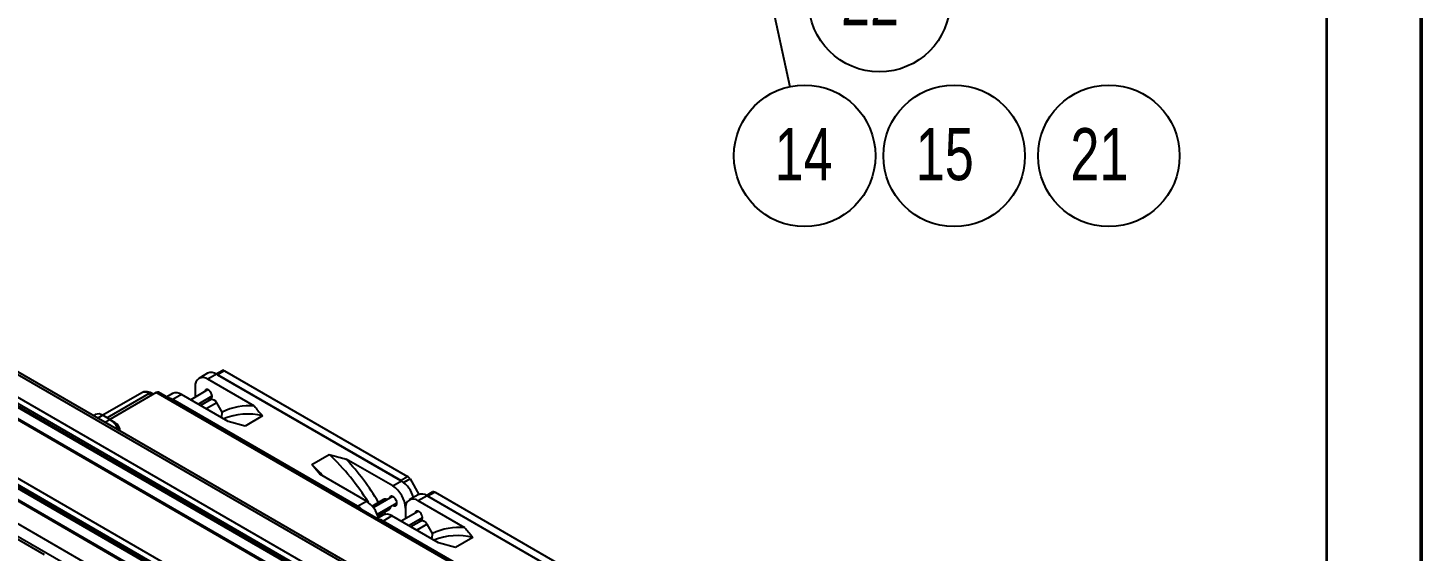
# Model space of a CAD drawing. Header units: millimetres. Extents: x 0 to 279, y 0 to 216.
# Drawn here: x 185.8 to 279.4, y 108.6 to 143.8 of the extents above; entities that cross this region are included whole.
import ezdxf

# ---------------------------------------------------------------- set-up
doc = ezdxf.new("R2010")
doc.units = ezdxf.units.MM
doc.layers.add('DIM', color=1, linetype='Continuous')
doc.layers.add('PAGE_BORDER', color=7, linetype='Continuous')
doc.styles.add('SLDTEXTSTYLE0', font='TXT', dxfattribs={"width": 0.75})
doc.dimstyles.new('SLDDIMSTYLE0', dxfattribs={"dimtxt": 0.18, "dimasz": 3.302, "dimexe": 0, "dimexo": 0.0625, "dimgap": 0, "dimtad": 0, "dimtih": 1, "dimtoh": 1, "dimdec": 0, "dimrnd": 1e-09, "dimzin": 0, "dimdsep": 46, "dimtxsty": 'Standard', "dimsah": 1, "dimcen": 0.09, "dimadec": 0, "dimazin": 0, "dimtfac": 3.302, "dimtdec": 0, "dimtofl": 0, "dimtmove": 0, "dimatfit": 3, "dimfxl": 0, "dimfrac": 2, "dimtolj": 1, "dimtzin": 0, "dimarcsym": 0})

# ---------------------------------------------------------------- blocks, each defined once
blk = doc.blocks.new('SW_NOTE_5')
at = {"layer": 'DIM', "color": 0}
blk.add_circle((2.586, 2.648), 4.755, dxfattribs=at)
at = {"layer": 'DIM', "color": 0, "insert": (0, 4.512), "char_height": 3.5, "attachment_point": 1, "style": 'SLDTEXTSTYLE0'}
blk.add_mtext('15', dxfattribs=at)
blk = doc.blocks.new('SW_NOTE_6')
at = {"layer": 'DIM', "color": 0}
blk.add_circle((2.586, 2.648), 4.755, dxfattribs=at)
at = {"layer": 'DIM', "color": 0, "insert": (0, 4.512), "char_height": 3.5, "attachment_point": 1, "style": 'SLDTEXTSTYLE0'}
blk.add_mtext('21', dxfattribs=at)
blk = doc.blocks.new('SW_NOTE_14')
at = {"layer": 'DIM', "color": 0}
blk.add_circle((1.003, -4.648), 4.755, dxfattribs=at)
at = {"layer": 'DIM', "color": 0, "insert": (0.933, -2.785), "char_height": 3.5, "attachment_point": 2, "style": 'SLDTEXTSTYLE0'}
blk.add_mtext('14', dxfattribs=at)
blk = doc.blocks.new('SW_NOTE_18')
at = {"layer": 'DIM', "color": 0}
blk.add_circle((0.652, -4.71), 4.755, dxfattribs=at)
at = {"layer": 'DIM', "color": 0, "insert": (-1.934, -2.847), "char_height": 3.5, "attachment_point": 1, "style": 'SLDTEXTSTYLE0'}
blk.add_mtext('22', dxfattribs=at)

msp = doc.modelspace()

# ---------------------------------------------------------------- linework, layer by layer
at = {"color": 7, "linetype": 'Continuous', "lineweight": 50}
msp.add_line((279.4, 0), (279.4, 215.9), dxfattribs=at)
at = {"color": 8, "linetype": 'Continuous', "lineweight": 25}
for p, q in [((256.58, 79.166), (143.682, 144.341)), ((255.414, 78.315), (142.362, 143.579)), ((255.313, 77.947), (142.177, 143.258)), ((255.331, 77.776), (142.177, 143.098)), ((193.907, 119.179), (191.079, 117.547)), ((194.083, 119.077), (193.907, 119.179)), ((198.446, 118.563), (197.747, 118.159)), ((190.784, 117.717), (190.447, 117.523)), ((190.919, 117.25), (191.255, 117.445)), ((211.441, 113.44), (211.024, 113.199)), ((210.068, 111.411), (209.278, 110.955)), ((212.589, 110.399), (211.89, 109.995))]:
    msp.add_line(p, q, dxfattribs=at)
at = {"color": 7, "linetype": 'Continuous', "lineweight": 25}
for p, q in [((256.711, 79.269), (143.946, 144.367)), ((258.886, 74.779), (141.035, 142.813)), ((259.017, 74.792), (141.166, 142.826)), ((142.231, 142.978), (255.41, 77.642)), ((255.314, 72.503), (137.463, 140.537)), ((255.499, 72.823), (137.648, 140.857)), ((254.172, 72.057), (136.321, 140.091)), ((254.303, 72.07), (136.452, 140.104)), ((255.314, 72.343), (137.463, 140.377)), ((137.517, 140.257), (255.368, 72.223)), ((252.479, 70.648), (134.628, 138.682)), ((252.852, 71.295), (135.001, 139.329)), ((197.836, 120.539), (197.246, 120.199)), ((198.444, 120.479), (197.855, 120.139)), ((200.988, 118.33), (197.855, 120.139)), ((198.408, 120.499), (198.811, 120.731)), ((210.866, 113.308), (198.444, 120.479)), ((198.978, 120.715), (198.506, 120.443)), ((198.506, 120.443), (210.803, 113.344)), ((198.978, 120.715), (211.275, 113.616)), ((193.407, 119.229), (190.786, 117.716)), ((194.378, 119.247), (191.255, 117.445)), ((194.181, 119.134), (194.073, 119.196)), ((222.662, 102.919), (194.378, 119.247)), ((222.829, 102.936), (194.545, 119.264)), ((195.479, 119.178), (195.086, 118.951)), ((196.087, 119.118), (195.498, 118.778)), ((199.22, 117.309), (196.087, 119.118)), ((197.838, 119.424), (196.697, 118.766)), ((196.994, 119.642), (196.994, 118.937)), ((197.197, 118.477), (198.131, 119.016)), ((197.685, 119.367), (197.683, 119.334)), ((198.07, 118.981), (198.111, 118.951)), ((207.919, 111.607), (195.498, 118.778)), ((198.063, 118.784), (197.364, 118.381)), ((197.899, 118.838), (197.862, 118.861)), ((198.807, 117.938), (198.446, 118.563)), ((190.284, 117.766), (190.154, 117.692)), ((191.255, 117.445), (190.784, 117.717)), ((191.255, 117.445), (191.609, 117.24)), ((198.807, 117.938), (198.75, 117.581)), ((200.353, 116.996), (199.22, 117.309)), ((201.531, 117.676), (200.353, 116.996)), ((204.832, 114.41), (206.01, 115.09)), ((205.376, 113.756), (204.832, 114.41)), ((210.276, 112.968), (207.143, 114.776)), ((208.509, 111.947), (205.376, 113.756)), ((210.803, 113.344), (211.275, 113.616)), ((211.441, 113.44), (212.04, 112.404)), ((210.276, 112.968), (210.866, 113.308)), ((211.978, 112.375), (211.389, 112.035)), ((212.55, 112.335), (212.953, 112.567)), ((213.12, 112.551), (212.648, 112.279)), ((213.12, 112.551), (225.417, 105.452)), ((186.863, 108.347), (180.911, 111.783)), ((207.919, 111.607), (208.509, 111.947)), ((208.894, 111.619), (209.685, 112.075)), ((210.26, 112.253), (208.979, 111.514)), ((209.229, 111.081), (210.552, 111.845)), ((210.106, 112.196), (210.104, 112.164)), ((210.32, 111.667), (210.285, 111.689)), ((210.491, 111.81), (210.533, 111.779)), ((211.137, 111.478), (211.137, 110.773)), ((212.586, 112.315), (211.997, 111.974)), ((215.13, 110.166), (211.997, 111.974)), ((225.008, 105.144), (212.586, 112.315)), ((212.648, 112.279), (224.945, 105.18)), ((209.621, 111.014), (209.228, 110.787)), ((209.707, 111.203), (209.269, 110.95)), ((210.229, 110.954), (209.64, 110.614)), ((222.061, 103.443), (209.64, 110.614)), ((209.707, 111.203), (210.068, 111.411)), ((209.707, 111.203), (209.781, 111.067)), ((213.362, 109.145), (210.229, 110.954)), ((211.98, 111.26), (210.84, 110.602)), ((211.34, 110.313), (212.273, 110.852)), ((212.205, 110.62), (211.506, 110.217)), ((211.827, 111.203), (211.825, 111.17)), ((212.041, 110.673), (212.004, 110.697)), ((212.212, 110.817), (212.253, 110.787)), ((212.95, 109.774), (212.589, 110.399)), ((212.95, 109.774), (212.892, 109.417)), ((214.495, 108.832), (213.362, 109.145)), ((215.673, 109.512), (214.495, 108.832))]:
    msp.add_line(p, q, dxfattribs=at)
at = {"color": 7, "linetype": 'Continuous', "lineweight": 25, "flags": 128}
for points in [[(197.647, 119.314), (197.649, 119.323), (197.654, 119.34)], [(195.498, 118.778), (195.33, 118.856), (195.194, 118.889)], [(198.063, 118.784), (198.151, 118.801), (198.255, 118.765), (198.358, 118.682), (198.446, 118.563)], [(208.223, 111.367), (208.087, 111.491), (207.919, 111.607)], [(210.068, 112.143), (210.07, 112.153), (210.075, 112.169)], [(209.64, 110.614), (209.472, 110.692), (209.336, 110.725)], [(211.789, 111.15), (211.791, 111.159), (211.796, 111.176)], [(212.205, 110.62), (212.293, 110.637), (212.397, 110.601), (212.501, 110.518), (212.589, 110.399)]]:
    msp.add_lwpolyline(points, dxfattribs=at)
at = {"color": 7, "linetype": 'Continuous', "lineweight": 25}
for centre, radius, start, end in [((197.519, 119.727), 0.531, 50.79671, 189.21404), ((198.088, 119.981), 0.612, 54.38242, 114.30712), ((198.88, 120.579), 0.168, 54.38183, 114.31395), ((194.476, 119.111), 0.168, 65.69288, 125.61758), ((195.731, 118.621), 0.612, 54.38242, 114.30712), ((197.774, 119.005), 0.358, 334.27851, 25.72149), ((200.605, 114.201), 4.147, 84.70755, 115.69183), ((190.491, 117.308), 0.503, 54.38242, 114.30712), ((190.427, 116.153), 1.534, 21.22425, 57.34167), ((191.191, 116.59), 0.773, 4.30991, 57.2952), ((200.507, 113.475), 4.324, 76.29936, 111.7486), ((194.325, 103.287), 15.301, 42.48665, 46.63004), ((194.433, 102.958), 16.77, 32.02972, 46.34132), ((193.894, 102.576), 18.011, 31.05299, 42.63878), ((211.02, 113.208), 0.481, 28.85561, 58.04533), ((209.269, 111.393), 1.87, 2.60548, 57.39452), ((209.819, 111.701), 1.918, 15.01974, 56.92074), ((212.23, 111.817), 0.612, 54.38242, 114.30712), ((213.022, 112.415), 0.168, 54.38183, 114.31395), ((207.462, 110.34), 1.918, 15.01974, 56.92074), ((209.762, 111.868), 0.221, 52.55029, 110.52012), ((209.927, 111.582), 0.221, 309.49448, 7.46927), ((210.196, 111.835), 0.358, 334.27851, 25.72149), ((211.661, 111.563), 0.531, 50.79671, 189.21404), ((209.873, 110.457), 0.612, 54.38242, 114.30712), ((211.916, 110.841), 0.358, 334.27851, 25.72149), ((214.747, 106.037), 4.147, 84.70755, 115.69183), ((214.649, 105.311), 4.324, 76.29936, 111.7486)]:
    msp.add_arc(centre, radius, start, end, dxfattribs=at)
at = {"color": 8, "linetype": 'Continuous', "lineweight": 25}
for centre, radius, start, end in [((193.614, 118.77), 0.503, 54.38242, 114.30712), ((194.004, 119.043), 0.168, 65.69288, 125.61758)]:
    msp.add_arc(centre, radius, start, end, dxfattribs=at)
at = {"color": 7, "linetype": 'Continuous', "lineweight": 25}
for points, knots in [([(194.073, 119.196), (194.037, 119.215), (193.946, 119.263), (193.793, 119.305), (193.622, 119.306), (193.49, 119.279), (193.429, 119.236), (193.412, 119.225)], [0, 0, 0, 0, 0.171432, 0.432584, 0.676922, 0.913, 1, 1, 1, 1]), ([(198.097, 119.161), (198.078, 119.197), (198.04, 119.272), (197.958, 119.365), (197.869, 119.43), (197.785, 119.455), (197.716, 119.443), (197.671, 119.4), (197.659, 119.357), (197.654, 119.34)], [0, 0, 0, 0, 0.153285, 0.312572, 0.469299, 0.620251, 0.762013, 0.903405, 1, 1, 1, 1]), ([(197.918, 119.393), (197.909, 119.399), (197.874, 119.423), (197.809, 119.436), (197.736, 119.428), (197.683, 119.392), (197.662, 119.355), (197.654, 119.34)], [0, 0, 0, 0, 0.081531, 0.331131, 0.581096, 0.830741, 1, 1, 1, 1]), ([(197.665, 119.324), (197.667, 119.332), (197.674, 119.367), (197.699, 119.402), (197.729, 119.415), (197.738, 119.419)], [0, 0, 0, 0, 0.1551, 0.753447, 1, 1, 1, 1]), ([(198.018, 118.951), (198.029, 118.945), (198.061, 118.93), (198.092, 118.931), (198.104, 118.944), (198.105, 118.945)], [0, 0, 0, 0, 0.337952, 0.94272, 1, 1, 1, 1]), ([(198.122, 118.958), (198.118, 118.954), (198.101, 118.94), (198.069, 118.941), (198.042, 118.957), (198.036, 118.961)], [0, 0, 0, 0, 0.2123, 0.812468, 1, 1, 1, 1]), ([(197.871, 118.849), (197.872, 118.848), (197.898, 118.826), (197.955, 118.81), (198.033, 118.804), (198.077, 118.829), (198.095, 118.848), (198.097, 118.85)], [0, 0, 0, 0, 0.006255, 0.310648, 0.634731, 0.973121, 1, 1, 1, 1]), ([(200.988, 118.33), (201.06, 118.235), (201.228, 118.014), (201.421, 117.799), (201.531, 117.676)], [0, 0, 0, 0, 0.427332, 1, 1, 1, 1]), ([(206.01, 115.09), (206.224, 115.026), (206.596, 114.915), (206.979, 114.818), (207.143, 114.776)], [0, 0, 0, 0, 0.572668, 1, 1, 1, 1]), ([(210.518, 111.99), (210.5, 112.027), (210.461, 112.101), (210.379, 112.194), (210.291, 112.259), (210.206, 112.284), (210.137, 112.272), (210.092, 112.23), (210.08, 112.187), (210.075, 112.169)], [0, 0, 0, 0, 0.153285, 0.312572, 0.469299, 0.620251, 0.762013, 0.903405, 1, 1, 1, 1]), ([(210.339, 112.223), (210.331, 112.228), (210.295, 112.252), (210.231, 112.265), (210.158, 112.257), (210.105, 112.221), (210.084, 112.184), (210.075, 112.169)], [0, 0, 0, 0, 0.0815314, 0.3311309, 0.5810962, 0.8307413, 1, 1, 1, 1]), ([(210.087, 112.154), (210.088, 112.161), (210.096, 112.196), (210.121, 112.231), (210.151, 112.245), (210.16, 112.248)], [0, 0, 0, 0, 0.1551, 0.753447, 1, 1, 1, 1]), ([(210.293, 111.678), (210.293, 111.677), (210.32, 111.656), (210.377, 111.639), (210.454, 111.633), (210.499, 111.658), (210.517, 111.678), (210.518, 111.679)], [0, 0, 0, 0, 0.006255, 0.310648, 0.634731, 0.973121, 1, 1, 1, 1]), ([(210.439, 111.78), (210.451, 111.774), (210.482, 111.759), (210.514, 111.76), (210.526, 111.773), (210.527, 111.774)], [0, 0, 0, 0, 0.337952, 0.94272, 1, 1, 1, 1]), ([(210.544, 111.787), (210.539, 111.783), (210.523, 111.769), (210.491, 111.771), (210.464, 111.786), (210.457, 111.79)], [0, 0, 0, 0, 0.2123, 0.812468, 1, 1, 1, 1]), ([(212.239, 110.997), (212.22, 111.033), (212.182, 111.108), (212.1, 111.201), (212.011, 111.266), (211.927, 111.291), (211.858, 111.279), (211.813, 111.236), (211.801, 111.193), (211.796, 111.176)], [0, 0, 0, 0, 0.153285, 0.312572, 0.469299, 0.620251, 0.762013, 0.903405, 1, 1, 1, 1]), ([(212.06, 111.229), (212.051, 111.235), (212.016, 111.258), (211.951, 111.271), (211.879, 111.264), (211.825, 111.228), (211.804, 111.191), (211.796, 111.176)], [0, 0, 0, 0, 0.081531, 0.331131, 0.581096, 0.830741, 1, 1, 1, 1]), ([(211.807, 111.16), (211.809, 111.167), (211.816, 111.203), (211.841, 111.238), (211.871, 111.251), (211.88, 111.255)], [0, 0, 0, 0, 0.1551004, 0.7534467, 1, 1, 1, 1]), ([(212.014, 110.685), (212.014, 110.684), (212.041, 110.662), (212.098, 110.645), (212.175, 110.64), (212.219, 110.665), (212.238, 110.684), (212.239, 110.686)], [0, 0, 0, 0, 0.006255, 0.310648, 0.634731, 0.973121, 1, 1, 1, 1]), ([(212.16, 110.787), (212.171, 110.781), (212.203, 110.766), (212.234, 110.767), (212.246, 110.78), (212.247, 110.781)], [0, 0, 0, 0, 0.337952, 0.94272, 1, 1, 1, 1]), ([(212.264, 110.794), (212.26, 110.79), (212.243, 110.776), (212.212, 110.777), (212.184, 110.793), (212.178, 110.797)], [0, 0, 0, 0, 0.2123, 0.812468, 1, 1, 1, 1]), ([(215.13, 110.166), (215.202, 110.071), (215.37, 109.85), (215.563, 109.635), (215.673, 109.512)], [0, 0, 0, 0, 0.427332, 1, 1, 1, 1])]:
    msp.add_open_spline(points, degree=3, knots=knots, dxfattribs=at)
at = {"layer": 'PAGE_BORDER', "lineweight": 35}
msp.add_line((273.05, 209.55), (273.05, 6.35), dxfattribs=at)

# ---------------------------------------------------------------- block references
at = {"layer": 'DIM'}
for name, p in [('SW_NOTE_18', (242.338, 150.263)), ('SW_NOTE_14', (236.964, 139.804)), ('SW_NOTE_5', (245.428, 132.507)), ('SW_NOTE_6', (255.825, 132.507))]:
    msp.add_blockref(name, p, dxfattribs=at)

# ---------------------------------------------------------------- leaders
msp.add_leader([(231.454, 165.325), (236.964, 139.804)], dimstyle='SLDDIMSTYLE0', dxfattribs=at)

doc.saveas('drawing.dxf')
